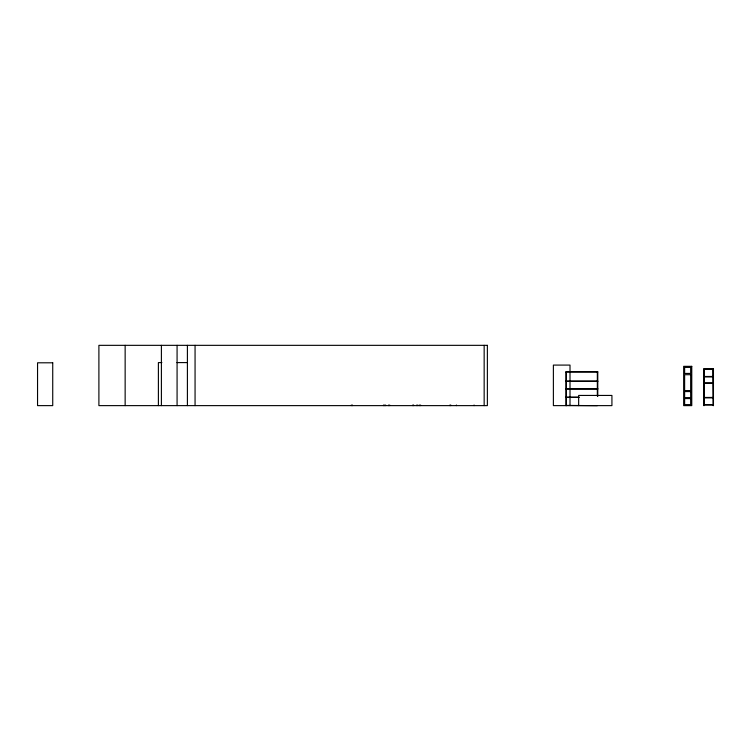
<?xml version="1.0" encoding="UTF-8"?>
<svg xmlns="http://www.w3.org/2000/svg" width="751" height="751" viewBox="0 0 751 751"><rect width="100%" height="100%" fill="white"/><g stroke="black" fill="none" stroke-linecap="round" stroke-linejoin="round"><path stroke-width="1.13" d="M161.878 362.592L158.395 362.592L158.395 405.624M176.954 362.592L187.403 362.592M704.091 369.248L713.243 369.248M565.954 371.952L597.768 371.952M704.307 376.476L713.45 376.476M704.307 376.899L713.45 376.899M565.954 381.114L597.768 381.114M565.954 381.32L597.768 381.32M703.903 382.907L713.046 382.907M703.903 383.32L713.046 383.32M565.954 388.793L597.768 388.793M565.954 388.999L597.768 388.999M565.954 397.176L578.993 397.176M565.954 397.392L578.993 397.392M703.903 397.448L713.046 397.448M703.903 397.87L713.046 397.87M703.903 404.601L713.046 404.601M703.903 405.014L713.046 405.014M565.954 405.418L597.345 405.662M713.243 368.825L713.243 405.624M713.037 368.825L713.45 405.624L713.45 368.825L703.884 368.825L703.884 405.624L704.307 368.825M704.091 368.825L704.091 405.624M597.768 396.359L597.768 371.745L565.954 371.745L565.954 405.662M597.345 371.952L597.345 396.012M578.655 405.624L578.655 395.439L611.924 395.439L611.924 405.624L553.384 405.624L553.384 365.089L570.009 365.089L570.009 405.624M566.376 371.952L566.376 405.662M484.16 345.338L484.16 405.624M474.078 405.005L474.078 405.624M456.411 405.005L456.411 405.624M450.769 405.005L450.769 405.624M449.943 405.005L449.943 405.624M420.626 405.005L420.626 405.624M419.584 405.005L419.584 405.624M417.847 405.005L417.847 405.624M416.805 405.005L416.805 405.624M413.623 405.005L413.623 405.624M412.787 405.005L412.787 405.624M389.713 405.005L389.713 405.624M388.671 405.005L388.671 405.624M385.62 405.005L385.62 405.624M384.587 405.005L384.587 405.624M383.545 405.005L383.545 405.624M352.36 405.005L352.36 405.624M351.318 405.005L351.318 405.624M195.063 345.338L195.063 405.624M187.403 345.338L187.403 405.624M177.076 345.338L177.076 405.624M161.399 345.338L161.399 405.624M125.145 345.338L125.145 405.624M487.371 345.338L98.897 345.338L98.897 405.624L487.371 405.624L487.371 345.338M52.73 362.799L37.55 362.799L37.55 405.624L52.73 405.624L52.73 362.799M691.765 366.338L683.654 366.338L683.654 405.624L691.765 405.624L691.765 366.338M690.657 367.399L684.621 367.399L684.621 373.435L690.657 373.435L690.657 367.399M690.657 374.711L684.621 374.711L684.621 390.567L690.657 390.567L690.657 374.711M690.657 391.562L684.621 391.562L684.621 397.608L690.657 397.608L690.657 391.562M690.657 398.574L684.621 398.574L684.621 404.611L690.657 404.611L690.657 398.574"/></g></svg>
